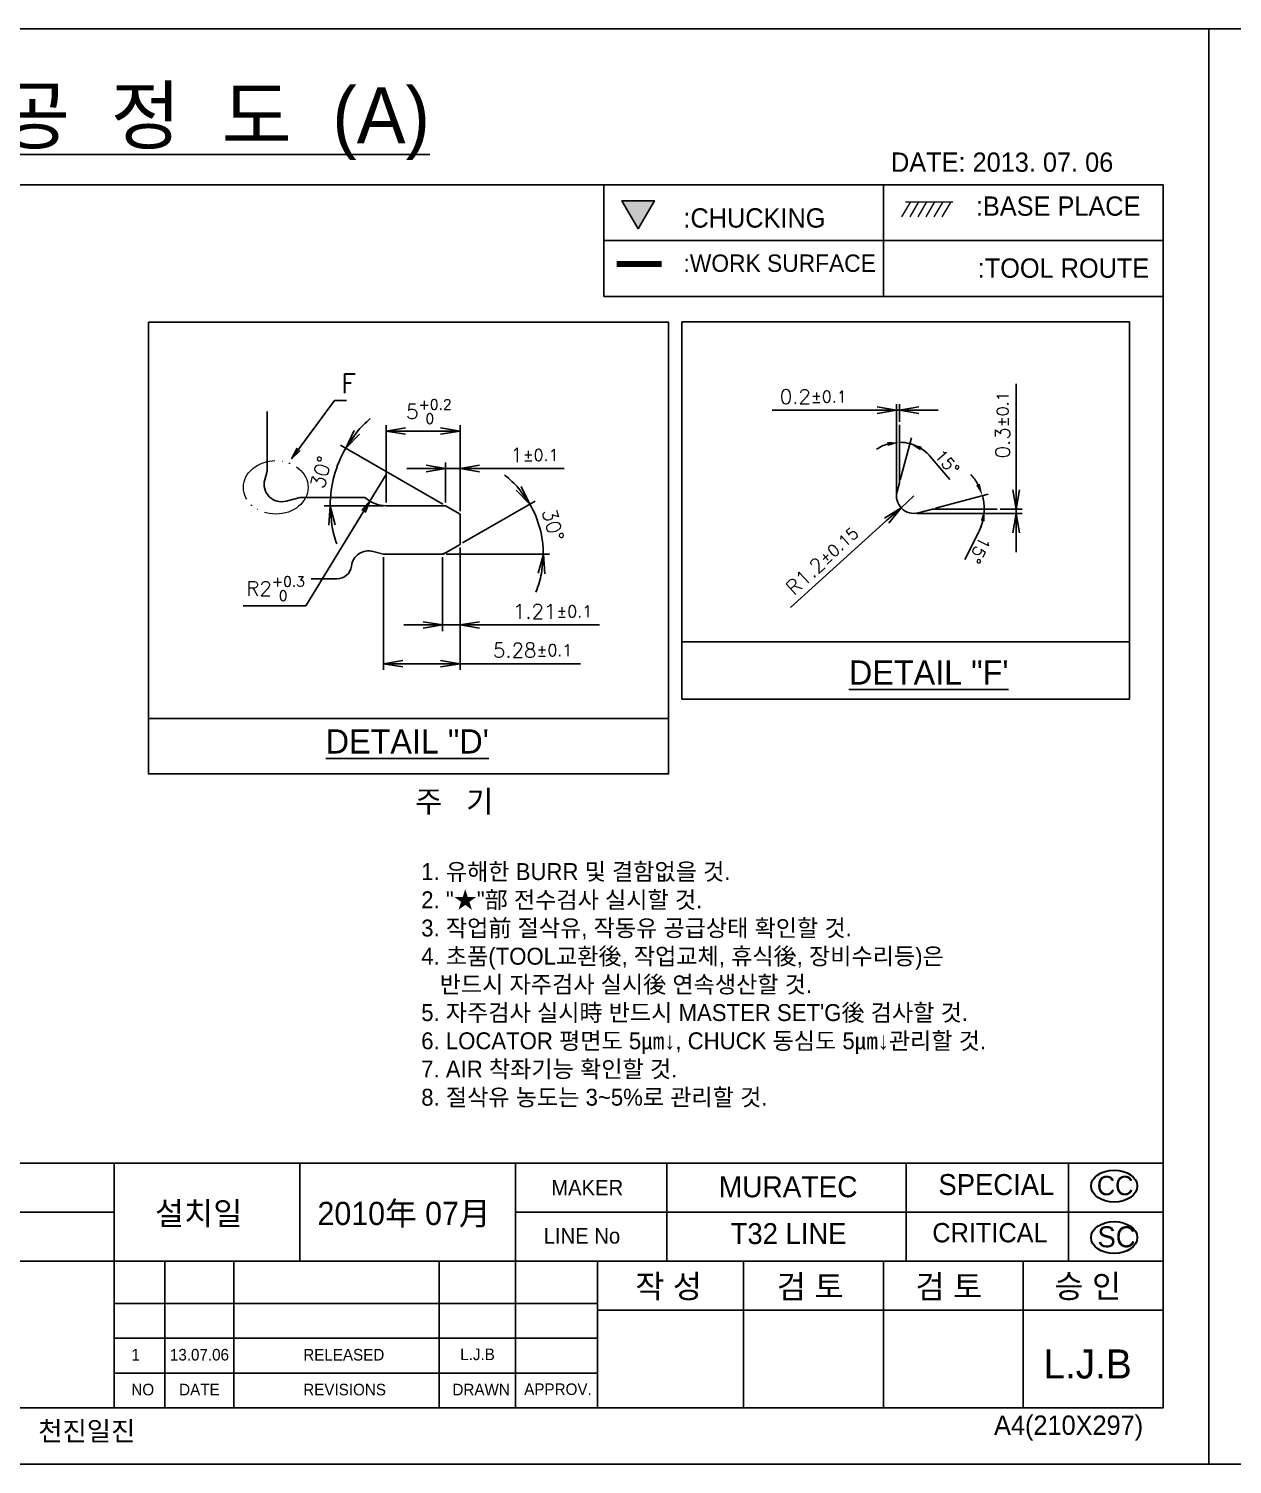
# Model space of a CAD drawing. Header units: millimetres. Extents: x 886 to 3826, y 980 to 1980.
# Drawn here: x 2741.6 to 2990.5, y 1682.6 to 1979.6 of the extents above; entities that cross this region are included whole.
import ezdxf

# ---------------------------------------------------------------- set-up
doc = ezdxf.new("R2010")
doc.units = ezdxf.units.MM
doc.linetypes.add('ACAD_ISO05W100', pattern=[33, 24, -3, 0, -3, 0, -3])
for name, color, linetype, lineweight in [('\\M+3B0A1\\M+3B0F8\\M+3BACE', 5, 'Continuous', 13), ('\\M+3B1E2\\M+3C1D8\\M+3B8E9', 111, 'Continuous', 9), ('DIM', 1, 'Continuous', 13)]:
    doc.layers.add(name, color=color, linetype=linetype, lineweight=lineweight)
doc.styles.add('02', font='romans.shx', dxfattribs={"height": 4})
doc.styles.add('GHS', font='Gulim.ttf')
doc.styles.add('ROMANS', font='ROMANS.shx', dxfattribs={"height": 3})
doc.styles.get("Standard").update_dxf_attribs({"font": 'txt.shx', "bigfont": 'whgtxt.shx'})
doc.styles.add('STYLE1', font='txt.shx')
doc.dimstyles.new('1\\M+3B9E8', dxfattribs={"dimtxt": 3, "dimasz": 2.5, "dimexe": 1.25, "dimexo": 0.625, "dimgap": 1, "dimtad": 1, "dimtoh": 1, "dimdec": 3, "dimdsep": 46, "dimtxsty": 'ROMANS', "dimblk": 'OPEN', "dimcen": 2.5, "dimadec": 0, "dimazin": 0, "dimtol": 1, "dimtp": 0.03, "dimtm": 0.03, "dimtfac": 0.8, "dimtdec": 3, "dimtmove": 1, "dimatfit": 0, "dimldrblk": 'OPEN', "dimfxl": 0, "dimtolj": 1, "dimarcsym": 0})
doc.dimstyles.new('2\\M+3B9E8', dxfattribs={"dimtxt": 3, "dimasz": 2.5, "dimexe": 1.25, "dimexo": 0.625, "dimgap": 1, "dimtad": 1, "dimtoh": 1, "dimlfac": 0.5, "dimdsep": 46, "dimtxsty": 'ROMANS', "dimblk": 'OPEN', "dimcen": 0, "dimadec": 0, "dimazin": 0, "dimtol": 1, "dimtp": 0.03, "dimtm": 0.03, "dimtfac": 0.8, "dimtmove": 0, "dimatfit": 3, "dimldrblk": 'OPEN', "dimfxl": 0, "dimarcsym": 0})
doc.dimstyles.new('3\\M+3B9E8', dxfattribs={"dimtxt": 3, "dimasz": 4, "dimexe": 1.25, "dimexo": 0.625, "dimgap": 1.3, "dimtad": 1, "dimdec": 3, "dimlfac": 0.333333, "dimdsep": 46, "dimtxsty": 'ROMANS', "dimblk": 'OPEN', "dimcen": 2.5, "dimadec": 0, "dimazin": 0, "dimtol": 1, "dimtp": 0.03, "dimtm": 0.03, "dimtfac": 0.8, "dimtdec": 3, "dimtmove": 1, "dimatfit": 3, "dimldrblk": 'OPEN', "dimfxl": 0, "dimtolj": 1, "dimarcsym": 0})
doc.dimstyles.new('ISO-25', dxfattribs={"dimtxt": 2.5, "dimasz": 2.5, "dimexe": 1.25, "dimexo": 0.625, "dimtad": 1, "dimtxsty": 'Standard', "dimcen": 2.5, "dimadec": 0, "dimazin": 0, "dimtfac": 1, "dimtmove": 0, "dimatfit": 3, "dimfxl": 0, "dimarcsym": 0})

# ---------------------------------------------------------------- blocks, each defined once
blk = doc.blocks.new('_Open')
at = {"color": 0, "linetype": 'ByBlock', "lineweight": -2}
for p, q in [((-1, 0.167), (0, 0)), ((-1, -0.167), (0, 0)), ((0, 0), (-1, 0))]:
    blk.add_line(p, q, dxfattribs=at)
blk = doc.blocks.new('*D85')
at = {"color": 0, "linetype": 'ByBlock', "lineweight": -2, "transparency": 16777216}
for p, q in [((2827.83, 1881.54), (2827.83, 1889.85)), ((2830.83, 1879.81), (2830.83, 1889.85)), ((2823.83, 1888.6), (2819.83, 1888.6)), ((2830.83, 1888.6), (2827.83, 1888.6)), ((2830.83, 1888.6), (2827.83, 1888.6)), ((2852.35, 1888.6), (2830.83, 1888.6)), ((2834.83, 1888.6), (2838.83, 1888.6))]:
    blk.add_line(p, q, dxfattribs=at)
at = {"layer": 'Defpoints', "color": 0, "linetype": 'ByBlock', "transparency": 16777216}
for p in [(2827.83, 1888.6), (2827.83, 1880.91), (2830.83, 1879.18)]:
    blk.add_point(p, dxfattribs=at)
at = {"color": 0, "linetype": 'ByBlock', "lineweight": -2, "transparency": 16777216, "xscale": 4, "yscale": 4, "zscale": 4}
blk.add_blockref('_Open', (2827.83, 1888.6), dxfattribs=at)
at = {"color": 0, "linetype": 'ByBlock', "lineweight": -2, "transparency": 16777216, "xscale": 4, "yscale": 4, "zscale": 4, "rotation": 180}
blk.add_blockref('_Open', (2830.83, 1888.6), dxfattribs=at)
at = {"color": 0, "linetype": 'ByBlock', "transparency": 16777216, "insert": (2846.22, 1891.4), "char_height": 3, "attachment_point": 5, "style": 'ROMANS'}
blk.add_mtext('\\A1;1{\\H2.400000;±0.1}', dxfattribs=at)
blk = doc.blocks.new('*D86')
at = {"color": 0, "linetype": 'ByBlock', "lineweight": -2, "transparency": 16777216}
for p, q in [((2815.53, 1881.54), (2815.53, 1897.6)), ((2826.83, 1896.35), (2819.53, 1896.35)), ((2830.83, 1879.81), (2830.83, 1897.6))]:
    blk.add_line(p, q, dxfattribs=at)
at = {"layer": 'Defpoints', "color": 0, "linetype": 'ByBlock', "transparency": 16777216}
for p in [(2815.53, 1896.35), (2815.53, 1880.91), (2830.83, 1879.18)]:
    blk.add_point(p, dxfattribs=at)
at = {"color": 0, "linetype": 'ByBlock', "lineweight": -2, "transparency": 16777216, "xscale": 4, "yscale": 4, "zscale": 4, "rotation": 180}
blk.add_blockref('_Open', (2815.53, 1896.35), dxfattribs=at)
at = {"color": 0, "linetype": 'ByBlock', "lineweight": -2, "transparency": 16777216, "xscale": 4, "yscale": 4, "zscale": 4}
blk.add_blockref('_Open', (2830.83, 1896.35), dxfattribs=at)
blk = doc.blocks.new('*D87')
at = {"color": 0, "linetype": 'ByBlock', "lineweight": -2, "transparency": 16777216}
for p, q in [((2827.29, 1881.23), (2806.11, 1893.46)), ((2814.91, 1880.91), (2802.75, 1880.91))]:
    blk.add_line(p, q, dxfattribs=at)
for start, end in [(130.7463, 140.3731), (150, 180), (189.6269, 199.2537)]:
    blk.add_arc((2827.83, 1880.91), 23.83, start, end, dxfattribs=at)
at = {"layer": 'Defpoints', "color": 0, "linetype": 'ByBlock', "transparency": 16777216}
for p in [(2805.44, 1889.07), (2815.53, 1880.91), (2827.83, 1880.91), (2827.83, 1880.91), (2830.83, 1879.18)]:
    blk.add_point(p, dxfattribs=at)
at = {"color": 0, "linetype": 'ByBlock', "lineweight": -2, "transparency": 16777216, "xscale": 4, "yscale": 4, "zscale": 4}
for p, rotation in [((2807.19, 1892.83), 235.1865718796839), ((2804, 1880.91), 94.81342812031954)]:
    blk.add_blockref('_Open', p, dxfattribs=dict(at, rotation=rotation))
at = {"color": 0, "linetype": 'ByBlock', "transparency": 16777216, "insert": (2802.11, 1887.81), "char_height": 3, "attachment_point": 5, "rotation": 75, "style": 'ROMANS'}
blk.add_mtext('\\A1;30°', dxfattribs=at)
blk = doc.blocks.new('*D88')
at = {"layer": 'Defpoints', "color": 0, "transparency": 16777216}
for p in [(2815.53, 1887.36), (2812.17, 1881.86)]:
    blk.add_point(p, dxfattribs=at)
at = {"layer": 'DIM', "color": 0, "lineweight": -2, "transparency": 16777216}
for p, q in [((2815.53, 1887.36), (2812.17, 1881.86)), ((2798.96, 1860.22), (2810.87, 1879.72)), ((2785.96, 1860.22), (2798.96, 1860.22))]:
    blk.add_line(p, q, dxfattribs=at)
at = {"layer": 'DIM', "color": 0, "lineweight": -2, "transparency": 16777216, "xscale": 2.5, "yscale": 2.5, "zscale": 2.5, "rotation": 58.59759209460121}
blk.add_blockref('_Open', (2812.17, 1881.86), dxfattribs=at)
at = {"layer": 'DIM', "color": 0, "transparency": 16777216, "insert": (2791.96, 1862.72), "char_height": 3, "attachment_point": 5, "style": 'ROMANS'}
blk.add_mtext('\\A1;    ', dxfattribs=at)
blk = doc.blocks.new('*D89')
at = {"color": 0, "linetype": 'ByBlock', "lineweight": -2, "transparency": 16777216}
for p, q in [((2830.83, 1872.27), (2830.83, 1854.98)), ((2827.19, 1870.24), (2827.19, 1854.98)), ((2823.19, 1856.23), (2819.19, 1856.23)), ((2830.83, 1856.23), (2827.19, 1856.23)), ((2830.83, 1856.23), (2827.19, 1856.23)), ((2859.66, 1856.23), (2830.83, 1856.23)), ((2834.83, 1856.23), (2838.83, 1856.23))]:
    blk.add_line(p, q, dxfattribs=at)
at = {"layer": 'Defpoints', "color": 0, "linetype": 'ByBlock', "transparency": 16777216}
for p in [(2830.83, 1872.9), (2827.19, 1870.86), (2827.19, 1856.23)]:
    blk.add_point(p, dxfattribs=at)
at = {"color": 0, "linetype": 'ByBlock', "lineweight": -2, "transparency": 16777216, "xscale": 4, "yscale": 4, "zscale": 4}
blk.add_blockref('_Open', (2827.19, 1856.23), dxfattribs=at)
at = {"color": 0, "linetype": 'ByBlock', "lineweight": -2, "transparency": 16777216, "xscale": 4, "yscale": 4, "zscale": 4, "rotation": 180}
blk.add_blockref('_Open', (2830.83, 1856.23), dxfattribs=at)
at = {"color": 0, "linetype": 'ByBlock', "transparency": 16777216, "insert": (2849.96, 1859.03), "char_height": 3, "attachment_point": 5, "style": 'ROMANS'}
blk.add_mtext('\\A1;1.21{\\H2.400000;±0.1}', dxfattribs=at)
blk = doc.blocks.new('*D90')
at = {"color": 0, "linetype": 'ByBlock', "lineweight": -2, "transparency": 16777216}
for p, q in [((2831.37, 1873.21), (2846.37, 1881.87)), ((2827.94, 1870.86), (2849.32, 1870.86))]:
    blk.add_line(p, q, dxfattribs=at)
for start, end in [(41.0605, 52.121), (360, 30), (337.879, 348.9395)]:
    blk.add_arc((2827.31, 1870.86), 20.75, start, end, dxfattribs=at)
at = {"layer": 'Defpoints', "color": 0, "linetype": 'ByBlock', "transparency": 16777216}
for p in [(2847.75, 1874.47), (2830.83, 1872.9), (2815, 1870.86), (2827.19, 1870.86), (2827.32, 1870.87)]:
    blk.add_point(p, dxfattribs=at)
at = {"color": 0, "linetype": 'ByBlock', "lineweight": -2, "transparency": 16777216, "xscale": 4, "yscale": 4, "zscale": 4}
for p, rotation in [((2845.29, 1881.24), 305.5302622675266), ((2848.07, 1870.86), 84.46973773245831)]:
    blk.add_blockref('_Open', p, dxfattribs=dict(at, rotation=rotation))
at = {"color": 0, "linetype": 'ByBlock', "transparency": 16777216, "insert": (2850.06, 1876.96), "char_height": 3, "attachment_point": 5, "rotation": 285, "style": 'ROMANS'}
blk.add_mtext('\\A1;30°', dxfattribs=at)
blk = doc.blocks.new('*D91')
at = {"color": 0, "linetype": 'ByBlock', "lineweight": -2, "transparency": 16777216}
for p, q in [((2830.83, 1872.27), (2830.83, 1846.96)), ((2815, 1870.24), (2815, 1846.96)), ((2826.83, 1848.21), (2819, 1848.21)), ((2855.75, 1848.21), (2830.83, 1848.21))]:
    blk.add_line(p, q, dxfattribs=at)
at = {"layer": 'Defpoints', "color": 0, "linetype": 'ByBlock', "transparency": 16777216}
for p in [(2830.83, 1872.9), (2815, 1870.86), (2815, 1848.21)]:
    blk.add_point(p, dxfattribs=at)
at = {"color": 0, "linetype": 'ByBlock', "lineweight": -2, "transparency": 16777216, "xscale": 4, "yscale": 4, "zscale": 4, "rotation": 180}
blk.add_blockref('_Open', (2815, 1848.21), dxfattribs=at)
at = {"color": 0, "linetype": 'ByBlock', "lineweight": -2, "transparency": 16777216, "xscale": 4, "yscale": 4, "zscale": 4}
blk.add_blockref('_Open', (2830.83, 1848.21), dxfattribs=at)
at = {"color": 0, "linetype": 'ByBlock', "transparency": 16777216, "insert": (2845.84, 1851.01), "char_height": 3, "attachment_point": 5, "style": 'ROMANS'}
blk.add_mtext('\\A1;5.28{\\H2.400000;±0.1}', dxfattribs=at)
blk = doc.blocks.new('*D92')
at = {"color": 0, "linetype": 'ByBlock', "lineweight": -2, "transparency": 16777216}
for p, q in [((2924.7, 1882.92), (2922.03, 1880.5)), ((2899.2, 1859.83), (2919.06, 1877.82))]:
    blk.add_line(p, q, dxfattribs=at)
at = {"layer": 'Defpoints', "color": 0, "linetype": 'ByBlock', "transparency": 16777216}
for p in [(2922.03, 1880.5), (2924.7, 1882.92)]:
    blk.add_point(p, dxfattribs=at)
at = {"color": 0, "linetype": 'ByBlock', "lineweight": -2, "transparency": 16777216, "xscale": 4, "yscale": 4, "zscale": 4, "rotation": 42.17222075850749}
blk.add_blockref('_Open', (2922.03, 1880.5), dxfattribs=at)
at = {"color": 0, "linetype": 'ByBlock', "transparency": 16777216, "insert": (2905.77, 1869.55), "char_height": 3, "attachment_point": 5, "rotation": 42.1722, "style": 'ROMANS'}
blk.add_mtext('\\A1;R1.2{\\H2.400000;±0.15}', dxfattribs=at)
blk = doc.blocks.new('*D93')
at = {"color": 0, "linetype": 'ByBlock', "lineweight": -2, "transparency": 16777216}
for p, q in [((2945.84, 1906.11), (2945.84, 1880.22)), ((2945.84, 1884.22), (2945.84, 1888.22)), ((2942.55, 1880.22), (2947.09, 1880.22)), ((2945.84, 1880.22), (2945.84, 1879.32)), ((2945.84, 1880.22), (2945.84, 1879.32)), ((2925.32, 1879.32), (2947.09, 1879.32)), ((2945.84, 1875.32), (2945.84, 1871.32))]:
    blk.add_line(p, q, dxfattribs=at)
at = {"layer": 'Defpoints', "color": 0, "linetype": 'ByBlock', "transparency": 16777216}
for p in [(2941.92, 1880.22), (2924.7, 1879.32), (2945.84, 1879.32)]:
    blk.add_point(p, dxfattribs=at)
at = {"color": 0, "linetype": 'ByBlock', "lineweight": -2, "transparency": 16777216, "xscale": 4, "yscale": 4, "zscale": 4}
for p, rotation in [((2945.84, 1880.22), 270), ((2945.84, 1879.32), 90)]:
    blk.add_blockref('_Open', p, dxfattribs=dict(at, rotation=rotation))
at = {"color": 0, "linetype": 'ByBlock', "transparency": 16777216, "insert": (2943.04, 1897.63), "char_height": 3, "attachment_point": 5, "rotation": 90, "style": 'ROMANS'}
blk.add_mtext('\\A1;0.3{\\H2.400000;±0.1}', dxfattribs=at)
blk = doc.blocks.new('*D94')
at = {"color": 0, "linetype": 'ByBlock', "lineweight": -2, "transparency": 16777216}
for p, q in [((2921.1, 1883.55), (2921.1, 1901.93)), ((2921.7, 1898.28), (2921.7, 1901.93)), ((2895.39, 1900.68), (2921.1, 1900.68)), ((2917.1, 1900.68), (2913.1, 1900.68)), ((2921.1, 1900.68), (2921.7, 1900.68)), ((2921.1, 1900.68), (2921.7, 1900.68)), ((2925.7, 1900.68), (2929.7, 1900.68))]:
    blk.add_line(p, q, dxfattribs=at)
at = {"layer": 'Defpoints', "color": 0, "linetype": 'ByBlock', "transparency": 16777216}
for p in [(2921.7, 1900.68), (2921.7, 1897.66), (2921.1, 1882.92)]:
    blk.add_point(p, dxfattribs=at)
at = {"color": 0, "linetype": 'ByBlock', "lineweight": -2, "transparency": 16777216, "xscale": 4, "yscale": 4, "zscale": 4}
blk.add_blockref('_Open', (2921.1, 1900.68), dxfattribs=at)
at = {"color": 0, "linetype": 'ByBlock', "lineweight": -2, "transparency": 16777216, "xscale": 4, "yscale": 4, "zscale": 4, "rotation": 180}
blk.add_blockref('_Open', (2921.7, 1900.68), dxfattribs=at)
at = {"color": 0, "linetype": 'ByBlock', "transparency": 16777216, "insert": (2903.88, 1903.48), "char_height": 3, "attachment_point": 5, "style": 'ROMANS'}
blk.add_mtext('\\A1;0.2{\\H2.400000;±0.1}', dxfattribs=at)
blk = doc.blocks.new('*D95')
at = {"color": 0, "linetype": 'ByBlock', "lineweight": -2, "transparency": 16777216}
for p, q in [((2929.13, 1880.38), (2940.07, 1883.31)), ((2938.06, 1875.36), (2935.22, 1869.79))]:
    blk.add_line(p, q, dxfattribs=at)
for start, end in [(28.4141, 41.8281), (360, 15), (332.9835, 360), (333.1719, 346.5859)]:
    blk.add_arc((2928.53, 1880.22), 10.7, start, end, dxfattribs=at)
at = {"color": 0, "linetype": 'ByBlock', "transparency": 16777216}
for points in [[(2938.33, 1885.47), (2937.56, 1885.16), (2938.87, 1882.99)], [(2938.53, 1877.79), (2939.35, 1877.69), (2939.23, 1880.22)]]:
    blk.add_solid(points, dxfattribs=at)
at = {"layer": 'Defpoints', "color": 0, "linetype": 'ByBlock', "transparency": 16777216}
for p in [(2928.53, 1880.22), (2928.53, 1880.22), (2939.07, 1882.08), (2941.92, 1880.22), (2925.63, 1879.44)]:
    blk.add_point(p, dxfattribs=at)
at = {"color": 0, "linetype": 'ByBlock', "transparency": 16777216, "insert": (2938.31, 1871.72), "char_height": 2.5, "attachment_point": 5, "rotation": 242.9835}
blk.add_mtext('15°', dxfattribs=at)
blk = doc.blocks.new('*D96')
at = {"color": 0, "linetype": 'ByBlock', "lineweight": -2, "transparency": 16777216}
for p, q in [((2921.86, 1886.24), (2924.19, 1894.95)), ((2928.09, 1891.07), (2932.14, 1886.31))]:
    blk.add_line(p, q, dxfattribs=at)
for start, end in [(107.1245, 124.249), (75, 90), (40.3528, 75), (40.751, 57.8755)]:
    blk.add_arc((2921.7, 1885.63), 8.4, start, end, dxfattribs=at)
at = {"color": 0, "linetype": 'ByBlock', "transparency": 16777216}
for points in [[(2919.16, 1894.07), (2919.29, 1893.25), (2921.7, 1894.03)], [(2925.99, 1892.36), (2926.33, 1893.13), (2923.87, 1893.74)]]:
    blk.add_solid(points, dxfattribs=at)
at = {"layer": 'Defpoints', "color": 0, "linetype": 'ByBlock', "transparency": 16777216}
for p in [(2921.7, 1897.66), (2922.43, 1894), (2921.22, 1883.85), (2921.7, 1885.63), (2921.7, 1885.63)]:
    blk.add_point(p, dxfattribs=at)
at = {"color": 0, "linetype": 'ByBlock', "transparency": 16777216, "insert": (2931.55, 1889.9), "char_height": 2.5, "attachment_point": 5, "rotation": 310.3528}
blk.add_mtext('15°', dxfattribs=at)
blk = doc.blocks.new('A$C476E6059')
at = {"color": 7}
for p, q in [((0.6, 34.63), (0.6, 22.27)), ((7.43, 16.86), (20.83, 16.86)), ((25.2, 15.15), (37.5, 15.15)), ((37.5, 15.15), (40.5, 13.42)), ((40.5, 13.42), (40.5, 7.13)), ((40.5, 7.13), (37.61, 5.46)), ((22.53, 5.67), (24.67, 5.1)), ((24.67, 5.1), (36.26, 5.1))]:
    blk.add_line(p, q, dxfattribs=at)
at = {"color": 7, "linetype": 'ByBlock'}
for p, q in [((0.6, 22.27), (0.12, 20.49)), ((4.53, 16.08), (7.43, 16.86))]:
    blk.add_line(p, q, dxfattribs=at)
at = {"color": 7, "linetype": 'ByBlock', "ltscale": 0.2}
blk.add_line((9.73, 0), (15.05, 0), dxfattribs=at)
at = {"color": 7, "linetype": 'ByBlock'}
for centre, radius, start, end in [((3.6, 19.56), 3.6, 165, 285), ((25.2, 21.6), 6.45, 227.2974, 270), ((15.05, 3), 3, 270, 352.9986)]:
    blk.add_arc(centre, radius, start, end, dxfattribs=at)
at = {"color": 7}
for centre, radius, start, end in [((21.6, 2.2), 3.6, 75, 172.9986), ((36.26, 7.8), 2.7, 270, 300)]:
    blk.add_arc(centre, radius, start, end, dxfattribs=at)

msp = doc.modelspace()

# ---------------------------------------------------------------- hatches: boundary and pattern name
msp.add_hatch(color=256).paths.add_polyline_path([(2867.6662, 1938.1947), (2871.0187, 1944.0014), (2864.3136, 1944.0014)])

# ---------------------------------------------------------------- linework, layer by layer
for p, q in [((2976.2424, 1947.3114), (2575.6687, 1947.3114)), ((2976.2424, 1935.7425), (2860.5533, 1935.7425)), ((2976.2424, 1924.1735), (2860.5533, 1924.1735)), ((2790.9337, 1899.8157), (2790.9337, 1888.0373)), ((2921.6959, 1897.658), (2921.6959, 1885.6337)), ((2797.7665, 1882.6241), (2811.1594, 1882.6241)), ((2815.5337, 1880.9141), (2827.8337, 1880.9141)), ((2827.8337, 1880.9141), (2830.8337, 1879.182)), ((2928.5287, 1880.2205), (2941.9216, 1880.2205)), ((2830.8337, 1879.182), (2830.8337, 1872.8961)), ((2812.8655, 1871.4369), (2815.0033, 1870.8641)), ((2830.8337, 1872.8961), (2827.3194, 1870.8672)), ((2815.0033, 1870.8641), (2827.1906, 1870.8641)), ((2876.6935, 1852.7448), (2969.2637, 1852.7448)), ((2766.4012, 1836.8837), (2873.9552, 1836.8837)), ((2575.6687, 1744.8554), (2976.2424, 1744.8554)), ((2759.3253, 1744.8554), (2759.3253, 1694.2413)), ((2797.7358, 1744.8554), (2797.7358, 1724.6098)), ((2842.3271, 1744.8554), (2842.3271, 1724.6098)), ((2873.5691, 1744.8554), (2873.5691, 1724.6098)), ((2923.0832, 1744.8554), (2923.0832, 1724.6098)), ((2956.6628, 1744.8554), (2956.6628, 1724.6098)), ((2575.6687, 1734.7326), (2759.3253, 1734.7326)), ((2842.3271, 1734.7326), (2976.2424, 1734.7326)), ((2842.3271, 1734.7326), (2976.2424, 1734.7326)), ((2842.3271, 1734.7326), (2976.2424, 1734.7326)), ((2842.3271, 1734.7326), (2976.2424, 1734.7326)), ((2842.3984, 1734.7326), (2976.2424, 1734.7326)), ((2575.6687, 1724.6098), (2976.2424, 1724.6098)), ((2769.8152, 1724.6098), (2769.8152, 1694.2413)), ((2784.0522, 1724.6098), (2784.0522, 1694.2413)), ((2826.5447, 1724.6098), (2826.5447, 1694.2413)), ((2842.3271, 1724.6098), (2842.3271, 1694.2413)), ((2859.2798, 1724.6098), (2859.2798, 1694.2413)), ((2889.4756, 1724.6098), (2889.4756, 1694.2413)), ((2918.3979, 1724.6098), (2918.3979, 1694.2413)), ((2947.3201, 1724.6098), (2947.3201, 1694.2413)), ((2759.3253, 1715.8617), (2859.2798, 1715.8617)), ((2859.2798, 1714.4869), (2976.2424, 1714.4869)), ((2759.3253, 1708.6549), (2859.2798, 1708.6549)), ((2759.3253, 1701.4481), (2859.2798, 1701.4481))]:
    msp.add_line(p, q)
at = {"color": 0, "linetype": 'ByBlock'}
for p, q in [((2790.9337, 1888.0373), (2790.4564, 1886.2558)), ((2921.6959, 1885.6337), (2921.2186, 1883.8523)), ((2794.8655, 1881.8467), (2797.7665, 1882.6241)), ((2925.6277, 1879.4432), (2928.5287, 1880.2205))]:
    msp.add_line(p, q, dxfattribs=at)
for points in [[(2575.6687, 1947.3114), (2575.6687, 1694.2413), (2976.2424, 1694.2413), (2976.2424, 1947.3114)], [(2860.5533, 1924.1735), (2860.5533, 1947.3114)], [(2918.3979, 1924.1735), (2918.3979, 1947.3114)]]:
    msp.add_lwpolyline(points)
for points in [[(2867.6662, 1938.1947), (2871.0187, 1944.0014), (2864.3136, 1944.0014)], [(2766.4012, 1918.8598), (2873.9552, 1918.8598), (2873.9552, 1825.4177), (2766.4012, 1825.4177)], [(2876.6935, 1918.9571), (2969.2637, 1918.9571), (2969.2637, 1840.8902), (2876.6935, 1840.8902)]]:
    msp.add_lwpolyline(points, close=True)
msp.add_lwpolyline([(2922.6995, 1930.1688, 0, 2.8922, 0), (2927.0379, 1930.1688, 0, 0, 0), (2933.3601, 1930.1808, 0, 0, 0)], format="xyseb")
for centre, radius, start, end in [((2793.9337, 1885.3241), 3.6, 165, 285), ((2924.6959, 1882.9205), 3.6, 165, 285), ((2815.5337, 1887.3641), 6.45, 227.297392, 270)]:
    msp.add_arc(centre, radius, start, end, dxfattribs=at)
msp.add_arc((2827.1906, 1873.5641), 2.7, 270, 272.733956)
at = {"color": 0, "lineweight": 30}
for centre in [(2966.1156, 1740.1396), (2966.1156, 1729.5095)]:
    msp.add_ellipse(centre, major_axis=(-4.7602, 0), ratio=0.69006599, dxfattribs=at)
at = {"layer": '\\M+3B0A1\\M+3B0F8\\M+3BACE', "const_width": 1.2}
msp.add_lwpolyline([(2863.2022, 1930.9024), (2872.518, 1930.9024)], dxfattribs=at)
at = {"layer": '\\M+3B1E2\\M+3C1D8\\M+3B8E9'}
for p, q in [((2922.2242, 1940.6585), (2924.041, 1943.8053)), ((2922.9374, 1943.8053), (2932.7805, 1943.8053)), ((2923.8941, 1940.6585), (2925.7109, 1943.8053)), ((2925.5639, 1940.6585), (2927.3807, 1943.8053)), ((2927.2337, 1940.6585), (2929.0505, 1943.8053)), ((2928.9035, 1940.6585), (2930.7203, 1943.8053)), ((2930.5734, 1940.6585), (2932.3902, 1943.8053))]:
    msp.add_line(p, q, dxfattribs=at)
at = {"layer": 'Defpoints'}
for points in [[(2565.6642, 1682.5917), (2985.6642, 1682.5917), (2985.6642, 1979.5917), (2565.6642, 1979.5917)], [(2985.6642, 1682.5917), (3405.6642, 1682.5917), (3405.6642, 1979.5917), (2985.6642, 1979.5917)]]:
    msp.add_lwpolyline(points, close=True, dxfattribs=at)
at = {"layer": 'DIM', "linetype": 'ACAD_ISO05W100', "ltscale": 0.5}
msp.add_ellipse((2792.7312, 1884.7029), major_axis=(6.6912, 0), ratio=0.82740654, dxfattribs=at)

# ---------------------------------------------------------------- block references
at = {"color": 0, "linetype": 'ByBlock'}
msp.add_blockref('A$C476E6059', (2790.3337, 1865.7641), dxfattribs=at)

# ---------------------------------------------------------------- texts
at = {"attachment_point": 1, "style": 'GHS'}
for s, insert, char_height, width in [('{\\L제  조  공  정  도  (A)}', (2689.8015, 1967.4566), 11.568915, 251.89224), ('DATE: 2013. 07. 06', (2919.9679, 1953.9837), 4, 58.3546), (':CHUCKING ', (2877.0332, 1942.4402), 4, 30.545479), (':BASE PLACE', (2937.5207, 1944.8957), 4, 49.646599), (':WORK SURFACE', (2877.0585, 1932.8833), 3.6, 52.029352), (':TOOL ROUTE', (2937.8987, 1932.0657), 4, 35.749057), ('MAKER', (2849.6886, 1741.43), 3.2, 18.860868), ('SPECIAL', (2929.7666, 1742.6288), 4.33834, 18.86088), ('CC', (2962.5275, 1742.2595), 4, 18.86088), ('설치일', (2767.7456, 1736.8925), 4.8, 40.98192), ('2010年 07月', (2801.3581, 1736.8925), 4.8, 40.9819), ('CRITICAL', (2928.5021, 1732.506), 4, 18.86088), ('SC', (2962.6624, 1731.8231), 4.33834, 18.86088), ('LINE No', (2848.1339, 1731.4515), 3.2, 23.92952), ('작 성', (2867.0835, 1721.8088), 4.8, 22.93208), ('검 토', (2896.3459, 1721.7514), 4.8, 22.93208), ('검 토', (2925.0296, 1721.7639), 4.8, 22.93208), ('승 인', (2953.7499, 1721.8357), 4.8, 22.93208), ('1', (2762.8648, 1706.4577), 2.4, 21.5584), ('13.07.06', (2770.8363, 1706.4577), 2.4, 21.5584), ('RELEASED', (2798.4207, 1706.4577), 2.4, 21.5584), ('L.J.B', (2830.8823, 1706.5376), 2.4, 21.5584), ('{\\fﾹ\uffd9ￅ\uffc1ￃﾼ|b0|i0|c129|p17;L.J.B}', (2951.4774, 1706.3476), 6, 22.9321), ('NO', (2762.8648, 1699.2509), 2.4, 21.5584), ('DATE', (2772.7532, 1699.2509), 2.4, 21.5584), ('REVISIONS', (2798.4207, 1699.2509), 2.4, 21.5584), ('DRAWN', (2829.2717, 1699.2509), 2.4, 21.5584), ('APPROV.', (2844.1148, 1699.3308), 2.4, 21.5584), ('천진일진', (2743.6082, 1691.4621), 4, 160.358), ('A4(210X297)', (2941.2723, 1692.6848), 4, 34.190676)]:
    msp.add_mtext(s, dxfattribs=dict(at, insert=insert, char_height=char_height, width=width))
at = {"attachment_point": 1}
for s, insert, char_height, width in [('{\\fﾱﾼﾸﾲ|b0|i0|c129|p50;\\LDETAIL "F\'}', (2911.2675, 1848.9011), 5, 61.0416), ('{\\fﾤﾱﾤﾼﾤﾸﾤﾲ|b0|i0|c129|p50;\\LDETAIL "D\'}', (2803.0591, 1834.6434), 5, 61.0416), ('{\\fﾱﾼﾸﾲ|b0|i0|c129|p50;MURATEC}', (2884.3524, 1742.1742), 4.338343, 27.59424), ('{\\fGulim|b0|i0|c129|p50;T32 LINE}', (2886.7954, 1732.4854), 4.338343, 66.1326)]:
    msp.add_mtext(s, dxfattribs=dict(at, insert=insert, char_height=char_height, width=width))
at = {"layer": 'DIM', "insert": (2806.2351, 1908.2002), "char_height": 4, "attachment_point": 1, "style": 'ROMANS'}
msp.add_mtext('F', dxfattribs=at)
at = {"layer": 'DIM', "color": 1, "char_height": 3, "attachment_point": 9, "style": '02'}
for s, insert in [('\\A1;\\P5{\\H0.7x;\\S+0.2^  0;}', (2829.1013, 1897.8684)), ('\\A1;\\PR2{\\H0.7x;\\S+0.3^  0;}', (2798.7577, 1861.2361))]:
    msp.add_mtext(s, dxfattribs=dict(at, insert=insert))
at = {"layer": 'DIM', "insert": (2821.542, 1821.9654), "char_height": 4.5, "width": 172.6501, "attachment_point": 1, "style": 'STYLE1'}
msp.add_mtext('{\\fHYGothic-Medium|b0|i0|c129|p18;주   기\\P\\P\\H0.7778x; 1. 유해한 BURR 및 결함없을 것.\\P 2. "★"部 전수검사 실시할 것. \\P 3. 작업前 절삭유, 작동유 공급상태 확인할 것.\\P 4. 초품(TOOL교환後, 작업교체, 휴식後, 장비수리등)은\\P    반드시 자주검사 실시後 연속생산할 것.\\P 5. 자주검사 실시時 반드시 MASTER SET\'G後 검사할 것.\\P 6. LOCATOR 평면도 5㎛↓, CHUCK 동심도 5㎛↓관리할 것.\\P 7. AIR 착좌기능 확인할 것. \\P 8. 절삭유 농도는 3~5%로 관리할 것.}', dxfattribs=at)

# ---------------------------------------------------------------- dimensions: what is measured, and where the dimension line sits
at = {"color": 1, "linetype": 'ByBlock'}
for base, p1, p2, override, picture, middle in [((2921.6959, 1900.6791), (2921.0959, 1882.9205), (2921.6959, 1897.658), {"dimtp": 0.1, "dimtm": 0.1}, '*D94', (2903.8756, 1900.1729)), ((2827.8337, 1888.6019), (2830.8337, 1879.182), (2827.8337, 1880.9141), {"dimdec": 2, "dimtp": 0.1, "dimtm": 0.1}, '*D85', (2846.2237, 1889.0732)), ((2815.0033, 1848.2065), (2830.8337, 1872.8961), (2815.0033, 1870.8641), {"dimdec": 2, "dimtp": 0.1, "dimtm": 0.1}, '*D91', (2845.8364, 1848.3913)), ((2827.1906, 1856.2298), (2830.8337, 1872.8961), (2827.1906, 1870.8641), {"dimdec": 2, "dimtp": 0.1, "dimtm": 0.1}, '*D89', (2849.9624, 1856.2298))]:
    dim = msp.add_linear_dim(base=base, p1=p1, p2=p2, dimstyle='3\\M+3B9E8', override=override, dxfattribs=at)
    dim.commit()
    dim.dimension.update_dxf_attribs({"geometry": picture, "text_midpoint": middle, "dimtype": 160})
dim = msp.add_linear_dim(base=(2945.8377, 1879.3205), p1=(2941.9216, 1880.2205), p2=(2924.6959, 1879.3205), angle=90, dimstyle='3\\M+3B9E8', override={"dimtp": 0.1, "dimtm": 0.1}, dxfattribs=at)
dim.commit()
dim.dimension.update_dxf_attribs({"geometry": '*D93', "text_midpoint": (2945.6599, 1897.6274), "dimtype": 160})
for base, line1, line2, picture, middle in [((2805.4365, 1889.066), ((2815.5337, 1880.9141), (2827.8337, 1880.9141)), ((2827.8337, 1880.9141), (2830.8337, 1879.182)), '*D87', (2802.1066, 1887.8076)), ((2847.7518, 1874.4678), ((2830.8337, 1872.8961), (2827.3194, 1870.8672)), ((2815.0033, 1870.8641), (2827.1906, 1870.8641)), '*D90', (2850.0646, 1876.9601))]:
    dim = msp.add_angular_dim_2l(base=base, line1=line1, line2=line2, dimstyle='3\\M+3B9E8', override={"dimgap": 1.3, "dimdec": 2, "dimtol": 0, "dimlim": 0, "dimtp": 0.1, "dimtm": 0.1}, dxfattribs=at)
    dim.commit()
    dim.dimension.update_dxf_attribs({"geometry": picture, "text_midpoint": middle})
dim = msp.add_linear_dim(base=(2815.5337, 1896.3495), p1=(2830.8337, 1879.182), p2=(2815.5337, 1880.9141), text=' ', dimstyle='3\\M+3B9E8', override={"dimdec": 2, "dimtp": 0.1, "dimtm": 0.1}, dxfattribs=at)
dim.commit()
dim.dimension.update_dxf_attribs({"geometry": '*D86', "text_midpoint": (2823.1837, 1896.3495), "dimtype": 160})
for base, line1, line2, picture, middle in [((2922.4277, 1893.9976), ((2921.6959, 1885.6337), (2921.2186, 1883.8523)), ((2921.6959, 1897.658), (2921.6959, 1885.6337)), '*D96', (2931.5464, 1889.9025)), ((2939.0689, 1882.079), ((2928.5287, 1880.2205), (2941.9216, 1880.2205)), ((2925.6277, 1879.4432), (2928.5287, 1880.2205)), '*D95', (2938.3144, 1871.7232))]:
    dim = msp.add_angular_dim_2l(base=base, line1=line1, line2=line2, dimstyle='ISO-25', dxfattribs=at)
    dim.commit()
    dim.dimension.update_dxf_attribs({"geometry": picture, "text_midpoint": middle})
dim = msp.add_radius_dim(center=(2924.6959, 1882.9205), mpoint=(2922.0279, 1880.5036), dimstyle='3\\M+3B9E8', override={"dimtp": 0.15, "dimtm": 0.15}, dxfattribs=at)
dim.commit()
dim.dimension.update_dxf_attribs({"geometry": '*D92', "text_midpoint": (2905.7701, 1869.5544)})
at = {"layer": 'DIM', "color": 1}
dim = msp.add_radius_dim(center=(2815.5337, 1887.3641), mpoint=(2812.173, 1881.8588), text='    ', dimstyle='1\\M+3B9E8', override={"dimdec": 1, "dimzin": 0, "dimpost": '<>', "dimtp": 0.025, "dimtm": 0.025}, dxfattribs=at)
dim.commit()
dim.dimension.update_dxf_attribs({"geometry": '*D88', "text_midpoint": (2798.9629, 1860.2193), "dimtype": 164})

# ---------------------------------------------------------------- leaders
at = {"layer": 'DIM'}
msp.add_leader([(2795.9898, 1890.5856), (2804.8858, 1902.6788), (2807.3858, 1902.6788)], dimstyle='2\\M+3B9E8', override={"dimgap": 1, "dimtad": 3}, dxfattribs=at)

doc.saveas('drawing.dxf')
